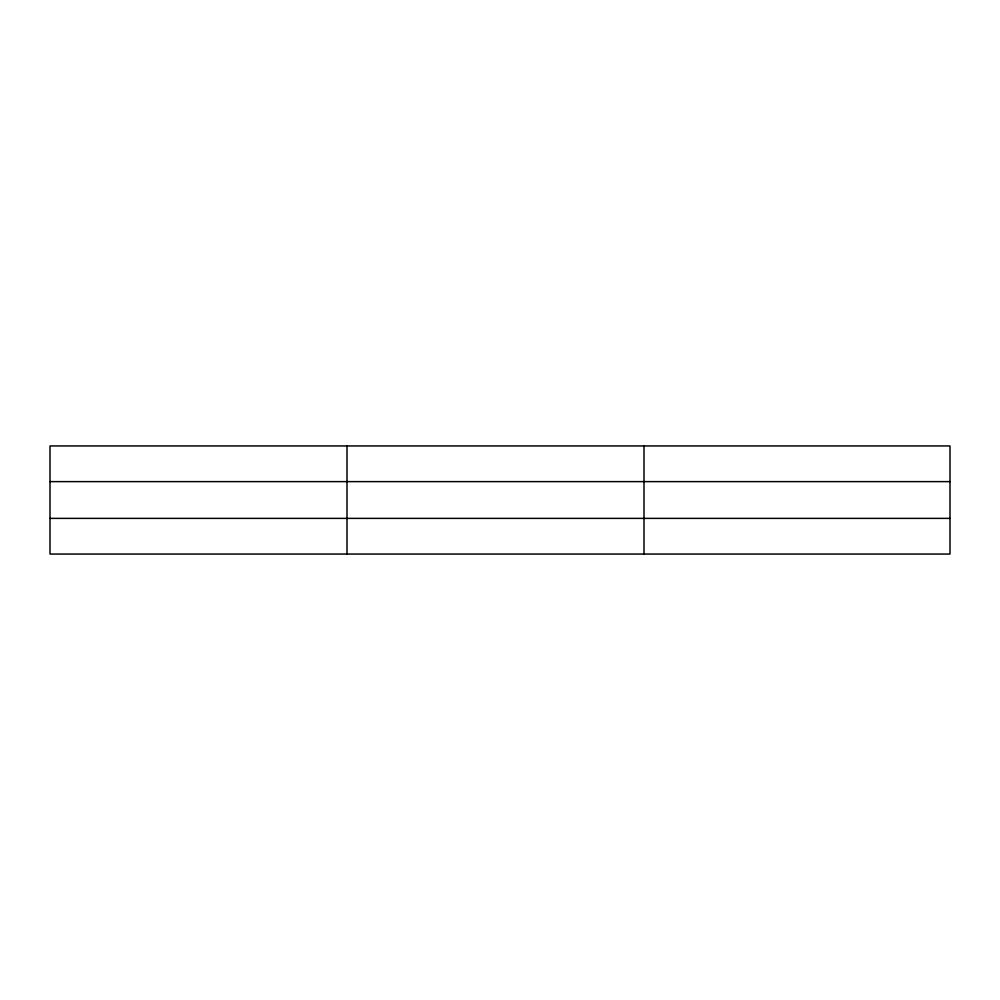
<?xml version="1.0" encoding="UTF-8"?>
<svg xmlns="http://www.w3.org/2000/svg" width="1000" height="1000" viewBox="0 0 1000 1000"><rect width="100%" height="100%" fill="white"/><g stroke="black" fill="none" stroke-linecap="round" stroke-linejoin="round"><path stroke-width="1.5" d="M347 554.05L347 445.95M644 554.05L644 445.95M950 481.625L950 445.95L50 445.95L50 554.05L950 554.05L950 481.625L50 481.625M50 518.375L950 518.375"/></g></svg>
